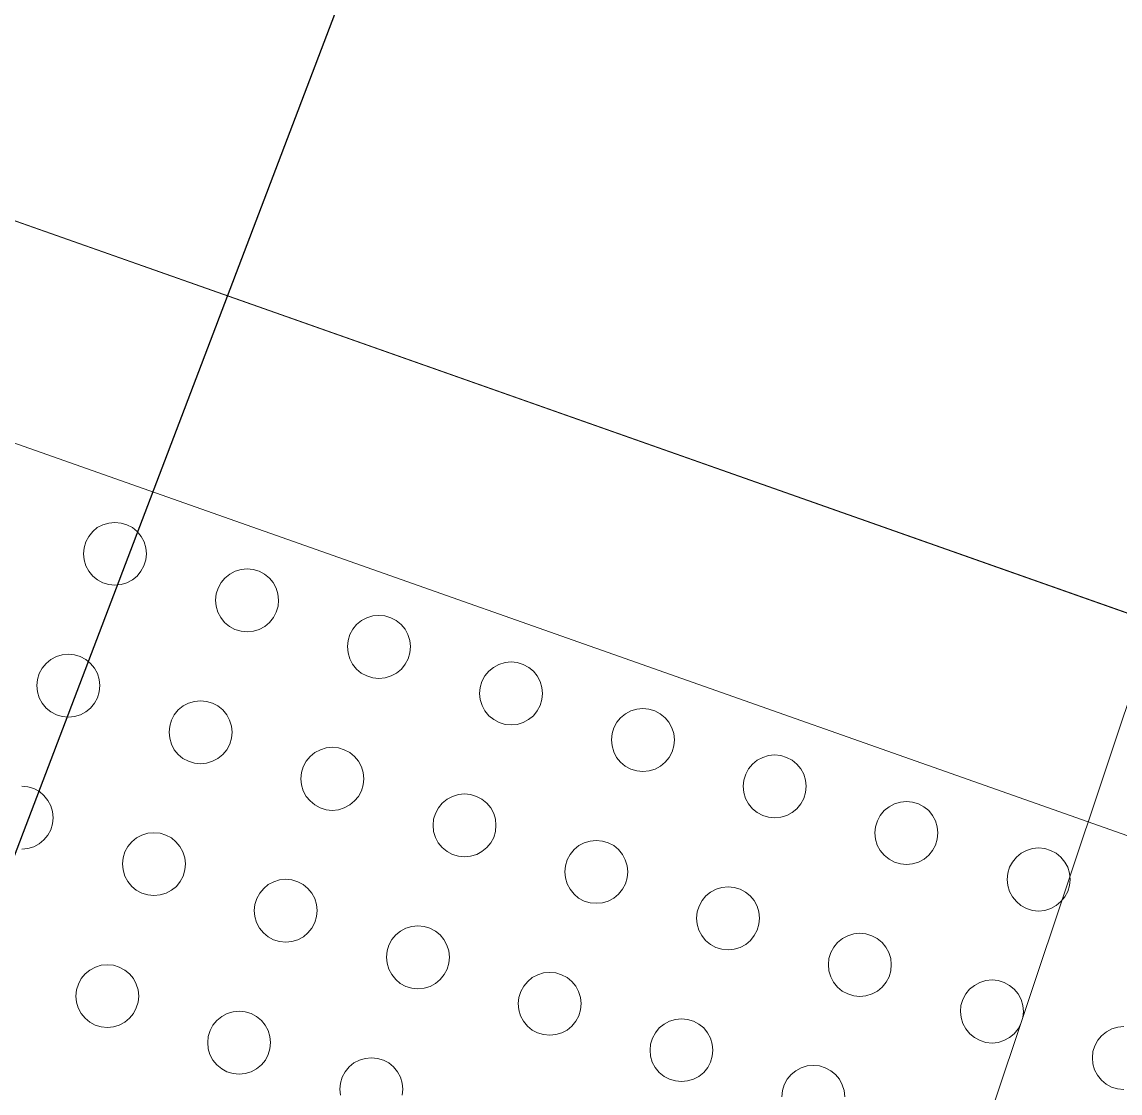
# Model space of a CAD drawing. Header units: metres. Extents: x 105014 to 106600, y 111320 to 118425.
# Drawn here: x 105896.147 to 105896.67, y 114674.801 to 114675.311 of the extents above; entities that cross this region are included whole.
import ezdxf

# ---------------------------------------------------------------- set-up
doc = ezdxf.new("R2010")
doc.units = ezdxf.units.M
doc.linetypes.add('DASHED', pattern=[1.524, 1.27, -0.254])
for name, color, linetype, lineweight in [('20-EP-ZONA-DURA', 253, 'CONTINUOUS', 13), ('20-EP-ZONA-VERDE', 84, 'CONTINUOUS', 13), ('30-RED-ENEL-PROY', 1, 'DASHED', 25), ('30-RED-ETB-EXIST', 145, 'CONTINUOUS', 13)]:
    doc.layers.add(name, color=color, linetype=linetype, lineweight=lineweight)

msp = doc.modelspace()

# ---------------------------------------------------------------- linework, layer by layer
at = {"layer": '20-EP-ZONA-DURA'}
for points in [[(105898.3959, 114674.4216), (105895.6123, 114675.4039), (105897.4357, 114680.3807), (105898.9413, 114679.8495), (105899.0043, 114678.0211), (105898.8214, 114676.2008), (105898.3959, 114674.4216)], [(105896.1759, 114675.0577), (105896.1762, 114675.0548), (105896.1771, 114675.052), (105896.1785, 114675.0494), (105896.1803, 114675.0471), (105896.1826, 114675.0453), (105896.1852, 114675.0439), (105896.188, 114675.0431), (105896.1909, 114675.0428), (105896.1938, 114675.0431), (105896.1966, 114675.0439), (105896.1992, 114675.0453), (105896.2015, 114675.0471), (105896.2033, 114675.0494), (105896.2047, 114675.052), (105896.2056, 114675.0548), (105896.2059, 114675.0577), (105896.2056, 114675.0606), (105896.2048, 114675.0634), (105896.2034, 114675.066), (105896.2015, 114675.0683), (105896.1992, 114675.0702), (105896.1966, 114675.0716), (105896.1938, 114675.0724), (105896.1909, 114675.0727), (105896.188, 114675.0724), (105896.1851, 114675.0716), (105896.1825, 114675.0702), (105896.1803, 114675.0683), (105896.1784, 114675.066), (105896.177, 114675.0634), (105896.1762, 114675.0606), (105896.1759, 114675.0577)], [(105896.2389, 114675.0357), (105896.2392, 114675.0328), (105896.24, 114675.0299), (105896.2414, 114675.0273), (105896.2432, 114675.025), (105896.2455, 114675.0231), (105896.2481, 114675.0217), (105896.251, 114675.0208), (105896.2539, 114675.0205), (105896.2569, 114675.0208), (105896.2597, 114675.0217), (105896.2623, 114675.0231), (105896.2646, 114675.025), (105896.2664, 114675.0273), (105896.2678, 114675.0299), (105896.2687, 114675.0328), (105896.2689, 114675.0357), (105896.2686, 114675.0386), (105896.2677, 114675.0414), (105896.2663, 114675.044), (105896.2645, 114675.0462), (105896.2622, 114675.0481), (105896.2596, 114675.0494), (105896.2568, 114675.0503), (105896.2539, 114675.0506), (105896.251, 114675.0503), (105896.2482, 114675.0494), (105896.2456, 114675.0481), (105896.2433, 114675.0462), (105896.2415, 114675.044), (105896.2401, 114675.0414), (105896.2392, 114675.0386), (105896.2389, 114675.0357)], [(105896.3017, 114675.0135), (105896.302, 114675.0105), (105896.3028, 114675.0077), (105896.3042, 114675.0051), (105896.306, 114675.0028), (105896.3083, 114675.0009), (105896.3109, 114674.9995), (105896.3138, 114674.9986), (105896.3167, 114674.9983), (105896.3197, 114674.9986), (105896.3225, 114674.9995), (105896.3251, 114675.0009), (105896.3274, 114675.0028), (105896.3292, 114675.0051), (105896.3306, 114675.0077), (105896.3315, 114675.0105), (105896.3317, 114675.0135), (105896.3314, 114675.0164), (105896.3305, 114675.0192), (105896.3292, 114675.0218), (105896.3273, 114675.024), (105896.325, 114675.0259), (105896.3224, 114675.0272), (105896.3196, 114675.0281), (105896.3167, 114675.0284), (105896.3138, 114675.0281), (105896.311, 114675.0272), (105896.3084, 114675.0259), (105896.3061, 114675.024), (105896.3043, 114675.0218), (105896.3029, 114675.0192), (105896.302, 114675.0164), (105896.3017, 114675.0135)], [(105896.1537, 114674.9949), (105896.154, 114674.9919), (105896.1548, 114674.9891), (105896.1562, 114674.9865), (105896.1581, 114674.9842), (105896.1604, 114674.9824), (105896.163, 114674.981), (105896.1658, 114674.9801), (105896.1687, 114674.9798), (105896.1716, 114674.9801), (105896.1745, 114674.981), (105896.177, 114674.9824), (105896.1793, 114674.9842), (105896.1812, 114674.9865), (105896.1826, 114674.9891), (105896.1834, 114674.9919), (105896.1837, 114674.9949), (105896.1834, 114674.9978), (105896.1826, 114675.0006), (105896.1812, 114675.0032), (105896.1793, 114675.0055), (105896.177, 114675.0073), (105896.1744, 114675.0087), (105896.1716, 114675.0096), (105896.1687, 114675.0099), (105896.1658, 114675.0096), (105896.163, 114675.0087), (105896.1604, 114675.0073), (105896.1581, 114675.0055), (105896.1562, 114675.0032), (105896.1548, 114675.0006), (105896.154, 114674.9978), (105896.1537, 114674.9949)], [(105896.3647, 114674.9911), (105896.365, 114674.9882), (105896.3659, 114674.9854), (105896.3672, 114674.9828), (105896.3691, 114674.9805), (105896.3714, 114674.9787), (105896.374, 114674.9773), (105896.3768, 114674.9764), (105896.3797, 114674.9762), (105896.3826, 114674.9764), (105896.3854, 114674.9773), (105896.388, 114674.9787), (105896.3903, 114674.9805), (105896.3922, 114674.9828), (105896.3935, 114674.9854), (105896.3944, 114674.9882), (105896.3947, 114674.9911), (105896.3944, 114674.994), (105896.3936, 114674.9969), (105896.3922, 114674.9995), (105896.3903, 114675.0018), (105896.3881, 114675.0036), (105896.3855, 114675.005), (105896.3826, 114675.0059), (105896.3797, 114675.0062), (105896.3768, 114675.0059), (105896.3739, 114675.005), (105896.3713, 114675.0036), (105896.3691, 114675.0018), (105896.3672, 114674.9995), (105896.3658, 114674.9969), (105896.365, 114674.994), (105896.3647, 114674.9911)], [(105896.2167, 114674.9727), (105896.217, 114674.9698), (105896.2178, 114674.967), (105896.2192, 114674.9643), (105896.2211, 114674.9621), (105896.2233, 114674.9602), (105896.2259, 114674.9588), (105896.2288, 114674.9579), (105896.2317, 114674.9576), (105896.2346, 114674.9579), (105896.2374, 114674.9588), (105896.24, 114674.9602), (105896.2423, 114674.9621), (105896.2442, 114674.9643), (105896.2456, 114674.967), (105896.2464, 114674.9698), (105896.2467, 114674.9727), (105896.2464, 114674.9756), (105896.2455, 114674.9784), (105896.2442, 114674.981), (105896.2423, 114674.9833), (105896.24, 114674.9852), (105896.2374, 114674.9865), (105896.2346, 114674.9874), (105896.2317, 114674.9877), (105896.2288, 114674.9874), (105896.226, 114674.9865), (105896.2234, 114674.9852), (105896.2211, 114674.9833), (105896.2192, 114674.981), (105896.2178, 114674.9784), (105896.217, 114674.9756), (105896.2167, 114674.9727)], [(105896.4275, 114674.9691), (105896.4278, 114674.9662), (105896.4286, 114674.9633), (105896.43, 114674.9607), (105896.4318, 114674.9584), (105896.4341, 114674.9565), (105896.4367, 114674.9551), (105896.4396, 114674.9543), (105896.4425, 114674.954), (105896.4455, 114674.9543), (105896.4483, 114674.9551), (105896.4509, 114674.9565), (105896.4532, 114674.9584), (105896.455, 114674.9607), (105896.4564, 114674.9633), (105896.4573, 114674.9662), (105896.4575, 114674.9691), (105896.4572, 114674.972), (105896.4563, 114674.9748), (105896.4549, 114674.9774), (105896.4531, 114674.9796), (105896.4508, 114674.9815), (105896.4482, 114674.9829), (105896.4454, 114674.9837), (105896.4425, 114674.984), (105896.4396, 114674.9837), (105896.4368, 114674.9829), (105896.4342, 114674.9815), (105896.4319, 114674.9796), (105896.4301, 114674.9774), (105896.4287, 114674.9748), (105896.4278, 114674.972), (105896.4275, 114674.9691)], [(105896.2795, 114674.9505), (105896.2798, 114674.9476), (105896.2806, 114674.9447), (105896.282, 114674.9421), (105896.2839, 114674.9399), (105896.2861, 114674.938), (105896.2887, 114674.9366), (105896.2916, 114674.9357), (105896.2945, 114674.9354), (105896.2974, 114674.9357), (105896.3002, 114674.9366), (105896.3028, 114674.938), (105896.3051, 114674.9399), (105896.307, 114674.9421), (105896.3084, 114674.9447), (105896.3092, 114674.9476), (105896.3095, 114674.9505), (105896.3092, 114674.9534), (105896.3084, 114674.9562), (105896.307, 114674.9588), (105896.3051, 114674.9611), (105896.3028, 114674.963), (105896.3002, 114674.9643), (105896.2974, 114674.9652), (105896.2945, 114674.9655), (105896.2916, 114674.9652), (105896.2888, 114674.9643), (105896.2862, 114674.963), (105896.2839, 114674.9611), (105896.282, 114674.9588), (105896.2806, 114674.9562), (105896.2798, 114674.9534), (105896.2795, 114674.9505)], [(105896.4903, 114674.9469), (105896.4906, 114674.944), (105896.4914, 114674.9411), (105896.4928, 114674.9385), (105896.4947, 114674.9362), (105896.497, 114674.9344), (105896.4996, 114674.933), (105896.5024, 114674.9321), (105896.5053, 114674.9318), (105896.5082, 114674.9321), (105896.5111, 114674.933), (105896.5137, 114674.9344), (105896.5159, 114674.9362), (105896.5178, 114674.9385), (105896.5192, 114674.9411), (105896.52, 114674.944), (105896.5203, 114674.9469), (105896.52, 114674.9498), (105896.5192, 114674.9526), (105896.5178, 114674.9552), (105896.5159, 114674.9575), (105896.5136, 114674.9593), (105896.511, 114674.9607), (105896.5082, 114674.9616), (105896.5053, 114674.9619), (105896.5024, 114674.9616), (105896.4996, 114674.9607), (105896.497, 114674.9593), (105896.4947, 114674.9575), (105896.4928, 114674.9552), (105896.4915, 114674.9526), (105896.4906, 114674.9498), (105896.4903, 114674.9469)], [(105896.3425, 114674.9283), (105896.3428, 114674.9254), (105896.3437, 114674.9225), (105896.345, 114674.92), (105896.3469, 114674.9177), (105896.3492, 114674.9158), (105896.3518, 114674.9144), (105896.3546, 114674.9136), (105896.3575, 114674.9133), (105896.3604, 114674.9136), (105896.3633, 114674.9144), (105896.3658, 114674.9158), (105896.3681, 114674.9177), (105896.37, 114674.92), (105896.3714, 114674.9225), (105896.3722, 114674.9254), (105896.3725, 114674.9283), (105896.3722, 114674.9312), (105896.3714, 114674.934), (105896.37, 114674.9366), (105896.3681, 114674.9389), (105896.3658, 114674.9407), (105896.3632, 114674.9421), (105896.3604, 114674.943), (105896.3575, 114674.9433), (105896.3546, 114674.943), (105896.3518, 114674.9421), (105896.3492, 114674.9407), (105896.3469, 114674.9389), (105896.3451, 114674.9366), (105896.3437, 114674.934), (105896.3428, 114674.9312), (105896.3425, 114674.9283)], [(105896.5531, 114674.9247), (105896.5534, 114674.9217), (105896.5542, 114674.9189), (105896.5556, 114674.9163), (105896.5575, 114674.914), (105896.5598, 114674.9122), (105896.5624, 114674.9108), (105896.5652, 114674.9099), (105896.5681, 114674.9096), (105896.571, 114674.9099), (105896.5739, 114674.9108), (105896.5765, 114674.9122), (105896.5787, 114674.914), (105896.5806, 114674.9163), (105896.582, 114674.9189), (105896.5828, 114674.9217), (105896.5831, 114674.9247), (105896.5828, 114674.9276), (105896.582, 114674.9304), (105896.5806, 114674.933), (105896.5787, 114674.9353), (105896.5764, 114674.9371), (105896.5739, 114674.9385), (105896.571, 114674.9394), (105896.5681, 114674.9397), (105896.5652, 114674.9394), (105896.5624, 114674.9385), (105896.5598, 114674.9371), (105896.5575, 114674.9353), (105896.5556, 114674.933), (105896.5543, 114674.9304), (105896.5534, 114674.9276), (105896.5531, 114674.9247)], [(105896.1945, 114674.9099), (105896.1948, 114674.907), (105896.1956, 114674.9041), (105896.197, 114674.9015), (105896.1989, 114674.8992), (105896.2011, 114674.8973), (105896.2037, 114674.8959), (105896.2066, 114674.8951), (105896.2095, 114674.8948), (105896.2124, 114674.8951), (105896.2153, 114674.8959), (105896.2179, 114674.8973), (105896.2202, 114674.8992), (105896.222, 114674.9015), (105896.2234, 114674.9041), (105896.2242, 114674.907), (105896.2245, 114674.9099), (105896.2242, 114674.9128), (105896.2233, 114674.9156), (105896.2219, 114674.9182), (105896.22, 114674.9204), (105896.2178, 114674.9223), (105896.2152, 114674.9236), (105896.2124, 114674.9245), (105896.2095, 114674.9247), (105896.2066, 114674.9245), (105896.2038, 114674.9236), (105896.2012, 114674.9223), (105896.199, 114674.9204), (105896.1971, 114674.9182), (105896.1957, 114674.9156), (105896.1948, 114674.9128), (105896.1945, 114674.9099)], [(105896.4053, 114674.9061), (105896.4056, 114674.9032), (105896.4064, 114674.9004), (105896.4078, 114674.8978), (105896.4097, 114674.8955), (105896.4119, 114674.8936), (105896.4145, 114674.8922), (105896.4174, 114674.8914), (105896.4203, 114674.8911), (105896.4232, 114674.8914), (105896.426, 114674.8922), (105896.4286, 114674.8936), (105896.4309, 114674.8955), (105896.4328, 114674.8978), (105896.4342, 114674.9004), (105896.435, 114674.9032), (105896.4353, 114674.9061), (105896.435, 114674.909), (105896.4341, 114674.9119), (105896.4328, 114674.9144), (105896.4309, 114674.9167), (105896.4286, 114674.9186), (105896.426, 114674.92), (105896.4232, 114674.9208), (105896.4203, 114674.9211), (105896.4174, 114674.9208), (105896.4146, 114674.92), (105896.412, 114674.9186), (105896.4097, 114674.9167), (105896.4078, 114674.9144), (105896.4064, 114674.9119), (105896.4056, 114674.909), (105896.4053, 114674.9061)], [(105896.6161, 114674.9025), (105896.6164, 114674.8996), (105896.6172, 114674.8968), (105896.6186, 114674.8942), (105896.6205, 114674.8919), (105896.6227, 114674.89), (105896.6253, 114674.8886), (105896.6282, 114674.8877), (105896.6311, 114674.8874), (105896.634, 114674.8877), (105896.6369, 114674.8886), (105896.6395, 114674.89), (105896.6417, 114674.8919), (105896.6436, 114674.8942), (105896.645, 114674.8968), (105896.6458, 114674.8996), (105896.6461, 114674.9025), (105896.6458, 114674.9054), (105896.645, 114674.9083), (105896.6436, 114674.9108), (105896.6417, 114674.9131), (105896.6394, 114674.915), (105896.6368, 114674.9163), (105896.634, 114674.9172), (105896.6311, 114674.9175), (105896.6282, 114674.9172), (105896.6254, 114674.9163), (105896.6228, 114674.915), (105896.6205, 114674.9131), (105896.6186, 114674.9108), (105896.6173, 114674.9083), (105896.6164, 114674.9054), (105896.6161, 114674.9025)], [(105896.2573, 114674.8877), (105896.2576, 114674.8848), (105896.2584, 114674.8819), (105896.2598, 114674.8793), (105896.2617, 114674.877), (105896.2639, 114674.8751), (105896.2665, 114674.8737), (105896.2694, 114674.8729), (105896.2723, 114674.8726), (105896.2752, 114674.8729), (105896.2781, 114674.8737), (105896.2807, 114674.8751), (105896.2829, 114674.877), (105896.2848, 114674.8793), (105896.2862, 114674.8819), (105896.287, 114674.8848), (105896.2873, 114674.8877), (105896.287, 114674.8906), (105896.2861, 114674.8934), (105896.2847, 114674.896), (105896.2829, 114674.8982), (105896.2806, 114674.9001), (105896.278, 114674.9014), (105896.2752, 114674.9023), (105896.2723, 114674.9026), (105896.2694, 114674.9023), (105896.2666, 114674.9014), (105896.264, 114674.9001), (105896.2618, 114674.8982), (105896.2599, 114674.896), (105896.2585, 114674.8934), (105896.2576, 114674.8906), (105896.2573, 114674.8877)], [(105896.4681, 114674.8841), (105896.4683, 114674.8811), (105896.4692, 114674.8783), (105896.4706, 114674.8757), (105896.4724, 114674.8734), (105896.4747, 114674.8715), (105896.4773, 114674.8701), (105896.4801, 114674.8692), (105896.4831, 114674.8689), (105896.486, 114674.8692), (105896.4889, 114674.8701), (105896.4915, 114674.8715), (105896.4938, 114674.8734), (105896.4956, 114674.8757), (105896.497, 114674.8783), (105896.4978, 114674.8811), (105896.4981, 114674.8841), (105896.4978, 114674.887), (105896.4969, 114674.8898), (105896.4955, 114674.8924), (105896.4937, 114674.8946), (105896.4914, 114674.8965), (105896.4888, 114674.8978), (105896.486, 114674.8987), (105896.4831, 114674.899), (105896.4802, 114674.8987), (105896.4774, 114674.8978), (105896.4748, 114674.8965), (105896.4725, 114674.8946), (105896.4707, 114674.8924), (105896.4693, 114674.8898), (105896.4684, 114674.887), (105896.4681, 114674.8841)], [(105896.3203, 114674.8655), (105896.3206, 114674.8625), (105896.3214, 114674.8597), (105896.3228, 114674.8571), (105896.3247, 114674.8548), (105896.3269, 114674.8529), (105896.3295, 114674.8515), (105896.3324, 114674.8507), (105896.3353, 114674.8504), (105896.3382, 114674.8507), (105896.3411, 114674.8515), (105896.3437, 114674.8529), (105896.3459, 114674.8548), (105896.3478, 114674.8571), (105896.3492, 114674.8597), (105896.35, 114674.8625), (105896.3503, 114674.8655), (105896.35, 114674.8684), (105896.3491, 114674.8712), (105896.3477, 114674.8738), (105896.3459, 114674.876), (105896.3436, 114674.8779), (105896.341, 114674.8792), (105896.3382, 114674.8801), (105896.3353, 114674.8804), (105896.3324, 114674.8801), (105896.3296, 114674.8792), (105896.327, 114674.8779), (105896.3247, 114674.876), (105896.3229, 114674.8738), (105896.3215, 114674.8712), (105896.3206, 114674.8684), (105896.3203, 114674.8655)], [(105896.5309, 114674.8619), (105896.5312, 114674.8589), (105896.532, 114674.8561), (105896.5334, 114674.8535), (105896.5352, 114674.8512), (105896.5375, 114674.8493), (105896.5401, 114674.8479), (105896.543, 114674.847), (105896.5459, 114674.8467), (105896.5488, 114674.847), (105896.5517, 114674.8479), (105896.5543, 114674.8493), (105896.5566, 114674.8512), (105896.5584, 114674.8535), (105896.5598, 114674.8561), (105896.5606, 114674.8589), (105896.5609, 114674.8619), (105896.5606, 114674.8648), (105896.5597, 114674.8676), (105896.5583, 114674.8702), (105896.5565, 114674.8724), (105896.5542, 114674.8743), (105896.5516, 114674.8756), (105896.5488, 114674.8765), (105896.5459, 114674.8768), (105896.543, 114674.8765), (105896.5402, 114674.8756), (105896.5376, 114674.8743), (105896.5353, 114674.8724), (105896.5335, 114674.8702), (105896.5321, 114674.8676), (105896.5312, 114674.8648), (105896.5309, 114674.8619)], [(105896.2023, 114674.8469), (105896.202, 114674.8498), (105896.2011, 114674.8526), (105896.1997, 114674.8552), (105896.1979, 114674.8575), (105896.1956, 114674.8593), (105896.193, 114674.8607), (105896.1902, 114674.8616), (105896.1873, 114674.8618), (105896.1844, 114674.8616), (105896.1816, 114674.8607), (105896.179, 114674.8593), (105896.1767, 114674.8575), (105896.1748, 114674.8552), (105896.1735, 114674.8526), (105896.1726, 114674.8498), (105896.1723, 114674.8469), (105896.1726, 114674.844), (105896.1734, 114674.8412), (105896.1748, 114674.8386), (105896.1767, 114674.8363), (105896.1789, 114674.8344), (105896.1815, 114674.833), (105896.1844, 114674.8322), (105896.1873, 114674.8319), (105896.1902, 114674.8322), (105896.193, 114674.833), (105896.1956, 114674.8344), (105896.1979, 114674.8363), (105896.1998, 114674.8386), (105896.2011, 114674.8412), (105896.202, 114674.844), (105896.2023, 114674.8469)], [(105896.3831, 114674.8433), (105896.3834, 114674.8404), (105896.3842, 114674.8375), (105896.3856, 114674.8349), (105896.3875, 114674.8326), (105896.3897, 114674.8307), (105896.3923, 114674.8293), (105896.3952, 114674.8285), (105896.3981, 114674.8282), (105896.401, 114674.8285), (105896.4039, 114674.8293), (105896.4065, 114674.8307), (105896.4087, 114674.8326), (105896.4106, 114674.8349), (105896.412, 114674.8375), (105896.4128, 114674.8404), (105896.4131, 114674.8433), (105896.4128, 114674.8462), (105896.4119, 114674.849), (105896.4105, 114674.8516), (105896.4086, 114674.8538), (105896.4064, 114674.8557), (105896.4038, 114674.857), (105896.401, 114674.8579), (105896.3981, 114674.8582), (105896.3952, 114674.8579), (105896.3924, 114674.857), (105896.3898, 114674.8557), (105896.3876, 114674.8538), (105896.3857, 114674.8516), (105896.3843, 114674.849), (105896.3834, 114674.8462), (105896.3831, 114674.8433)], [(105896.5939, 114674.8395), (105896.5942, 114674.8366), (105896.595, 114674.8338), (105896.5964, 114674.8312), (105896.5983, 114674.8289), (105896.6006, 114674.8271), (105896.6032, 114674.8257), (105896.606, 114674.8248), (105896.6089, 114674.8245), (105896.6118, 114674.8248), (105896.6146, 114674.8257), (105896.6172, 114674.8271), (105896.6195, 114674.8289), (105896.6213, 114674.8312), (105896.6227, 114674.8338), (105896.6236, 114674.8366), (105896.6239, 114674.8395), (105896.6236, 114674.8424), (105896.6228, 114674.8452), (105896.6214, 114674.8479), (105896.6195, 114674.8501), (105896.6173, 114674.852), (105896.6147, 114674.8534), (105896.6118, 114674.8543), (105896.6089, 114674.8546), (105896.6059, 114674.8543), (105896.6031, 114674.8534), (105896.6005, 114674.852), (105896.5982, 114674.8501), (105896.5964, 114674.8479), (105896.595, 114674.8452), (105896.5941, 114674.8424), (105896.5939, 114674.8395)], [(105896.2651, 114674.8247), (105896.2648, 114674.8276), (105896.2639, 114674.8304), (105896.2625, 114674.833), (105896.2607, 114674.8353), (105896.2584, 114674.8371), (105896.2558, 114674.8385), (105896.253, 114674.8394), (105896.2501, 114674.8397), (105896.2472, 114674.8394), (105896.2444, 114674.8385), (105896.2418, 114674.8371), (105896.2395, 114674.8353), (105896.2376, 114674.833), (105896.2363, 114674.8304), (105896.2354, 114674.8276), (105896.2351, 114674.8247), (105896.2354, 114674.8218), (105896.2362, 114674.819), (105896.2376, 114674.8164), (105896.2395, 114674.8141), (105896.2418, 114674.8122), (105896.2443, 114674.8108), (105896.2472, 114674.81), (105896.2501, 114674.8097), (105896.253, 114674.81), (105896.2558, 114674.8108), (105896.2584, 114674.8122), (105896.2607, 114674.8141), (105896.2626, 114674.8164), (105896.2639, 114674.819), (105896.2648, 114674.8218), (105896.2651, 114674.8247)], [(105896.4459, 114674.8211), (105896.4462, 114674.8182), (105896.447, 114674.8154), (105896.4484, 114674.8128), (105896.4503, 114674.8105), (105896.4526, 114674.8086), (105896.4552, 114674.8072), (105896.458, 114674.8064), (105896.4609, 114674.8061), (105896.4638, 114674.8064), (105896.4667, 114674.8072), (105896.4692, 114674.8086), (105896.4715, 114674.8105), (105896.4734, 114674.8128), (105896.4748, 114674.8154), (105896.4756, 114674.8182), (105896.4759, 114674.8211), (105896.4756, 114674.824), (105896.4747, 114674.8268), (105896.4733, 114674.8294), (105896.4715, 114674.8317), (105896.4692, 114674.8335), (105896.4666, 114674.8349), (105896.4638, 114674.8357), (105896.4609, 114674.836), (105896.458, 114674.8357), (105896.4552, 114674.8349), (105896.4526, 114674.8335), (105896.4503, 114674.8317), (105896.4485, 114674.8294), (105896.4471, 114674.8268), (105896.4462, 114674.824), (105896.4459, 114674.8211)]]:
    msp.add_lwpolyline(points, close=True, dxfattribs=at)
for points in [[(105894.4305, 114672.1783), (105895.5778, 114675.3099), (105898.3659, 114674.3261), (105898.3599, 114674.3079), (105898.1501, 114674.3809), (105898.1476, 114674.3829), (105898.1447, 114674.3842), (105898.1417, 114674.385), (105898.1385, 114674.3851), (105898.0877, 114674.4027), (105898.085, 114674.4049), (105898.0819, 114674.4064), (105898.0785, 114674.4071), (105898.0751, 114674.4071), (105898.0251, 114674.4245), (105898.0229, 114674.4265), (105898.0203, 114674.4281), (105898.0175, 114674.4291), (105898.0145, 114674.4295), (105898.0115, 114674.4293), (105897.9861, 114674.4381), (105897.8545, 114674.0605), (105897.7229, 114673.6827), (105897.5911, 114673.3051)], [(105896.1465, 114674.917), (105896.1494, 114674.9173), (105896.1522, 114674.9181), (105896.1548, 114674.9195), (105896.1571, 114674.9213), (105896.1589, 114674.9236), (105896.1603, 114674.9262), (105896.1612, 114674.929), (105896.1615, 114674.9319), (105896.1612, 114674.9348), (105896.1604, 114674.9376), (105896.159, 114674.9402), (105896.1571, 114674.9425), (105896.1549, 114674.9444), (105896.1523, 114674.9458), (105896.1494, 114674.9466), (105896.1465, 114674.9469)], [(105896.6717, 114674.8324), (105896.6688, 114674.8321), (105896.666, 114674.8312), (105896.6634, 114674.8299), (105896.6611, 114674.828), (105896.6593, 114674.8258), (105896.6579, 114674.8232), (105896.657, 114674.8204), (105896.6567, 114674.8175), (105896.6567, 114674.8175), (105896.6569, 114674.8146), (105896.6578, 114674.8117), (105896.6592, 114674.8091), (105896.661, 114674.8068), (105896.6633, 114674.8049), (105896.6659, 114674.8035), (105896.6687, 114674.8026), (105896.6717, 114674.8023)], [(105896.3278, 114674.7996), (105896.3281, 114674.8025), (105896.3281, 114674.8025), (105896.3278, 114674.8054), (105896.327, 114674.8082), (105896.3256, 114674.8108), (105896.3237, 114674.8131), (105896.3214, 114674.815), (105896.3189, 114674.8163), (105896.316, 114674.8172), (105896.3131, 114674.8175), (105896.3102, 114674.8172), (105896.3074, 114674.8163), (105896.3048, 114674.815), (105896.3025, 114674.8131), (105896.3006, 114674.8108), (105896.2992, 114674.8082), (105896.2984, 114674.8054), (105896.2981, 114674.8025), (105896.2984, 114674.7996)], [(105896.5387, 114674.7989), (105896.5384, 114674.8018), (105896.5375, 114674.8046), (105896.5362, 114674.8072), (105896.5343, 114674.8095), (105896.532, 114674.8113), (105896.5294, 114674.8127), (105896.5266, 114674.8136), (105896.5237, 114674.8138), (105896.5208, 114674.8136), (105896.518, 114674.8127), (105896.5154, 114674.8113), (105896.5131, 114674.8095), (105896.5113, 114674.8072), (105896.5099, 114674.8046), (105896.509, 114674.8018), (105896.5087, 114674.7989)]]:
    msp.add_lwpolyline(points, dxfattribs=at)
at = {"layer": '20-EP-ZONA-VERDE'}
for points in [[(105898.3959, 114674.4216), (105898.5847, 114674.3549), (105900.8493, 114673.5559), (105900.8559, 114673.5535), (105900.8225, 114673.4593), (105900.8185, 114673.4607), (105898.5545, 114674.2595), (105898.3659, 114674.3261), (105895.5779, 114675.3099), (105895.6111, 114675.4043), (105898.3959, 114674.4216)], [(105896.2059, 114675.0577), (105896.2056, 114675.0548), (105896.2047, 114675.052), (105896.2033, 114675.0494), (105896.2015, 114675.0471), (105896.1992, 114675.0453), (105896.1966, 114675.0439), (105896.1938, 114675.0431), (105896.1909, 114675.0428), (105896.188, 114675.0431), (105896.1852, 114675.0439), (105896.1826, 114675.0453), (105896.1803, 114675.0471), (105896.1785, 114675.0494), (105896.1771, 114675.052), (105896.1762, 114675.0548), (105896.1759, 114675.0577), (105896.1762, 114675.0606), (105896.177, 114675.0634), (105896.1784, 114675.066), (105896.1803, 114675.0683), (105896.1825, 114675.0702), (105896.1851, 114675.0716), (105896.188, 114675.0724), (105896.1909, 114675.0727), (105896.1938, 114675.0724), (105896.1966, 114675.0716), (105896.1992, 114675.0702), (105896.2015, 114675.0683), (105896.2034, 114675.066), (105896.2048, 114675.0634), (105896.2056, 114675.0606), (105896.2059, 114675.0577)], [(105896.2689, 114675.0357), (105896.2687, 114675.0328), (105896.2678, 114675.0299), (105896.2664, 114675.0273), (105896.2646, 114675.025), (105896.2623, 114675.0231), (105896.2597, 114675.0217), (105896.2569, 114675.0208), (105896.2539, 114675.0205), (105896.251, 114675.0208), (105896.2481, 114675.0217), (105896.2455, 114675.0231), (105896.2432, 114675.025), (105896.2414, 114675.0273), (105896.24, 114675.0299), (105896.2392, 114675.0328), (105896.2389, 114675.0357), (105896.2392, 114675.0386), (105896.2401, 114675.0414), (105896.2415, 114675.044), (105896.2433, 114675.0462), (105896.2456, 114675.0481), (105896.2482, 114675.0494), (105896.251, 114675.0503), (105896.2539, 114675.0506), (105896.2568, 114675.0503), (105896.2596, 114675.0494), (105896.2622, 114675.0481), (105896.2645, 114675.0462), (105896.2663, 114675.044), (105896.2677, 114675.0414), (105896.2686, 114675.0386), (105896.2689, 114675.0357)], [(105896.3317, 114675.0135), (105896.3315, 114675.0105), (105896.3306, 114675.0077), (105896.3292, 114675.0051), (105896.3274, 114675.0028), (105896.3251, 114675.0009), (105896.3225, 114674.9995), (105896.3197, 114674.9986), (105896.3167, 114674.9983), (105896.3138, 114674.9986), (105896.3109, 114674.9995), (105896.3083, 114675.0009), (105896.306, 114675.0028), (105896.3042, 114675.0051), (105896.3028, 114675.0077), (105896.302, 114675.0105), (105896.3017, 114675.0135), (105896.302, 114675.0164), (105896.3029, 114675.0192), (105896.3043, 114675.0218), (105896.3061, 114675.024), (105896.3084, 114675.0259), (105896.311, 114675.0272), (105896.3138, 114675.0281), (105896.3167, 114675.0284), (105896.3196, 114675.0281), (105896.3224, 114675.0272), (105896.325, 114675.0259), (105896.3273, 114675.024), (105896.3292, 114675.0218), (105896.3305, 114675.0192), (105896.3314, 114675.0164), (105896.3317, 114675.0135)], [(105896.1837, 114674.9949), (105896.1834, 114674.9919), (105896.1826, 114674.9891), (105896.1812, 114674.9865), (105896.1793, 114674.9842), (105896.177, 114674.9824), (105896.1745, 114674.981), (105896.1716, 114674.9801), (105896.1687, 114674.9798), (105896.1658, 114674.9801), (105896.163, 114674.981), (105896.1604, 114674.9824), (105896.1581, 114674.9842), (105896.1562, 114674.9865), (105896.1548, 114674.9891), (105896.154, 114674.9919), (105896.1537, 114674.9949), (105896.154, 114674.9978), (105896.1548, 114675.0006), (105896.1562, 114675.0032), (105896.1581, 114675.0055), (105896.1604, 114675.0073), (105896.163, 114675.0087), (105896.1658, 114675.0096), (105896.1687, 114675.0099), (105896.1716, 114675.0096), (105896.1744, 114675.0087), (105896.177, 114675.0073), (105896.1793, 114675.0055), (105896.1812, 114675.0032), (105896.1826, 114675.0006), (105896.1834, 114674.9978), (105896.1837, 114674.9949)], [(105896.3947, 114674.9911), (105896.3944, 114674.9882), (105896.3935, 114674.9854), (105896.3922, 114674.9828), (105896.3903, 114674.9805), (105896.388, 114674.9787), (105896.3854, 114674.9773), (105896.3826, 114674.9764), (105896.3797, 114674.9762), (105896.3768, 114674.9764), (105896.374, 114674.9773), (105896.3714, 114674.9787), (105896.3691, 114674.9805), (105896.3672, 114674.9828), (105896.3659, 114674.9854), (105896.365, 114674.9882), (105896.3647, 114674.9911), (105896.365, 114674.994), (105896.3658, 114674.9969), (105896.3672, 114674.9995), (105896.3691, 114675.0018), (105896.3713, 114675.0036), (105896.3739, 114675.005), (105896.3768, 114675.0059), (105896.3797, 114675.0062), (105896.3826, 114675.0059), (105896.3855, 114675.005), (105896.3881, 114675.0036), (105896.3903, 114675.0018), (105896.3922, 114674.9995), (105896.3936, 114674.9969), (105896.3944, 114674.994), (105896.3947, 114674.9911)], [(105896.2467, 114674.9727), (105896.2464, 114674.9698), (105896.2456, 114674.967), (105896.2442, 114674.9643), (105896.2423, 114674.9621), (105896.24, 114674.9602), (105896.2374, 114674.9588), (105896.2346, 114674.9579), (105896.2317, 114674.9576), (105896.2288, 114674.9579), (105896.2259, 114674.9588), (105896.2233, 114674.9602), (105896.2211, 114674.9621), (105896.2192, 114674.9643), (105896.2178, 114674.967), (105896.217, 114674.9698), (105896.2167, 114674.9727), (105896.217, 114674.9756), (105896.2178, 114674.9784), (105896.2192, 114674.981), (105896.2211, 114674.9833), (105896.2234, 114674.9852), (105896.226, 114674.9865), (105896.2288, 114674.9874), (105896.2317, 114674.9877), (105896.2346, 114674.9874), (105896.2374, 114674.9865), (105896.24, 114674.9852), (105896.2423, 114674.9833), (105896.2442, 114674.981), (105896.2455, 114674.9784), (105896.2464, 114674.9756), (105896.2467, 114674.9727)], [(105896.4575, 114674.9691), (105896.4573, 114674.9662), (105896.4564, 114674.9633), (105896.455, 114674.9607), (105896.4532, 114674.9584), (105896.4509, 114674.9565), (105896.4483, 114674.9551), (105896.4455, 114674.9543), (105896.4425, 114674.954), (105896.4396, 114674.9543), (105896.4367, 114674.9551), (105896.4341, 114674.9565), (105896.4318, 114674.9584), (105896.43, 114674.9607), (105896.4286, 114674.9633), (105896.4278, 114674.9662), (105896.4275, 114674.9691), (105896.4278, 114674.972), (105896.4287, 114674.9748), (105896.4301, 114674.9774), (105896.4319, 114674.9796), (105896.4342, 114674.9815), (105896.4368, 114674.9829), (105896.4396, 114674.9837), (105896.4425, 114674.984), (105896.4454, 114674.9837), (105896.4482, 114674.9829), (105896.4508, 114674.9815), (105896.4531, 114674.9796), (105896.4549, 114674.9774), (105896.4563, 114674.9748), (105896.4572, 114674.972), (105896.4575, 114674.9691)], [(105896.3095, 114674.9505), (105896.3092, 114674.9476), (105896.3084, 114674.9447), (105896.307, 114674.9421), (105896.3051, 114674.9399), (105896.3028, 114674.938), (105896.3002, 114674.9366), (105896.2974, 114674.9357), (105896.2945, 114674.9354), (105896.2916, 114674.9357), (105896.2887, 114674.9366), (105896.2861, 114674.938), (105896.2839, 114674.9399), (105896.282, 114674.9421), (105896.2806, 114674.9447), (105896.2798, 114674.9476), (105896.2795, 114674.9505), (105896.2798, 114674.9534), (105896.2806, 114674.9562), (105896.282, 114674.9588), (105896.2839, 114674.9611), (105896.2862, 114674.963), (105896.2888, 114674.9643), (105896.2916, 114674.9652), (105896.2945, 114674.9655), (105896.2974, 114674.9652), (105896.3002, 114674.9643), (105896.3028, 114674.963), (105896.3051, 114674.9611), (105896.307, 114674.9588), (105896.3084, 114674.9562), (105896.3092, 114674.9534), (105896.3095, 114674.9505)], [(105896.5203, 114674.9469), (105896.52, 114674.944), (105896.5192, 114674.9411), (105896.5178, 114674.9385), (105896.5159, 114674.9362), (105896.5137, 114674.9344), (105896.5111, 114674.933), (105896.5082, 114674.9321), (105896.5053, 114674.9318), (105896.5024, 114674.9321), (105896.4996, 114674.933), (105896.497, 114674.9344), (105896.4947, 114674.9362), (105896.4928, 114674.9385), (105896.4914, 114674.9411), (105896.4906, 114674.944), (105896.4903, 114674.9469), (105896.4906, 114674.9498), (105896.4915, 114674.9526), (105896.4928, 114674.9552), (105896.4947, 114674.9575), (105896.497, 114674.9593), (105896.4996, 114674.9607), (105896.5024, 114674.9616), (105896.5053, 114674.9619), (105896.5082, 114674.9616), (105896.511, 114674.9607), (105896.5136, 114674.9593), (105896.5159, 114674.9575), (105896.5178, 114674.9552), (105896.5192, 114674.9526), (105896.52, 114674.9498), (105896.5203, 114674.9469)], [(105896.3725, 114674.9283), (105896.3722, 114674.9254), (105896.3714, 114674.9225), (105896.37, 114674.92), (105896.3681, 114674.9177), (105896.3658, 114674.9158), (105896.3633, 114674.9144), (105896.3604, 114674.9136), (105896.3575, 114674.9133), (105896.3546, 114674.9136), (105896.3518, 114674.9144), (105896.3492, 114674.9158), (105896.3469, 114674.9177), (105896.345, 114674.92), (105896.3437, 114674.9225), (105896.3428, 114674.9254), (105896.3425, 114674.9283), (105896.3428, 114674.9312), (105896.3437, 114674.934), (105896.3451, 114674.9366), (105896.3469, 114674.9389), (105896.3492, 114674.9407), (105896.3518, 114674.9421), (105896.3546, 114674.943), (105896.3575, 114674.9433), (105896.3604, 114674.943), (105896.3632, 114674.9421), (105896.3658, 114674.9407), (105896.3681, 114674.9389), (105896.37, 114674.9366), (105896.3714, 114674.934), (105896.3722, 114674.9312), (105896.3725, 114674.9283)], [(105896.5831, 114674.9247), (105896.5828, 114674.9217), (105896.582, 114674.9189), (105896.5806, 114674.9163), (105896.5787, 114674.914), (105896.5765, 114674.9122), (105896.5739, 114674.9108), (105896.571, 114674.9099), (105896.5681, 114674.9096), (105896.5652, 114674.9099), (105896.5624, 114674.9108), (105896.5598, 114674.9122), (105896.5575, 114674.914), (105896.5556, 114674.9163), (105896.5542, 114674.9189), (105896.5534, 114674.9217), (105896.5531, 114674.9247), (105896.5534, 114674.9276), (105896.5543, 114674.9304), (105896.5556, 114674.933), (105896.5575, 114674.9353), (105896.5598, 114674.9371), (105896.5624, 114674.9385), (105896.5652, 114674.9394), (105896.5681, 114674.9397), (105896.571, 114674.9394), (105896.5739, 114674.9385), (105896.5764, 114674.9371), (105896.5787, 114674.9353), (105896.5806, 114674.933), (105896.582, 114674.9304), (105896.5828, 114674.9276), (105896.5831, 114674.9247)], [(105896.2245, 114674.9099), (105896.2242, 114674.907), (105896.2234, 114674.9041), (105896.222, 114674.9015), (105896.2202, 114674.8992), (105896.2179, 114674.8973), (105896.2153, 114674.8959), (105896.2124, 114674.8951), (105896.2095, 114674.8948), (105896.2066, 114674.8951), (105896.2037, 114674.8959), (105896.2011, 114674.8973), (105896.1989, 114674.8992), (105896.197, 114674.9015), (105896.1956, 114674.9041), (105896.1948, 114674.907), (105896.1945, 114674.9099), (105896.1948, 114674.9128), (105896.1957, 114674.9156), (105896.1971, 114674.9182), (105896.199, 114674.9204), (105896.2012, 114674.9223), (105896.2038, 114674.9236), (105896.2066, 114674.9245), (105896.2095, 114674.9247), (105896.2124, 114674.9245), (105896.2152, 114674.9236), (105896.2178, 114674.9223), (105896.22, 114674.9204), (105896.2219, 114674.9182), (105896.2233, 114674.9156), (105896.2242, 114674.9128), (105896.2245, 114674.9099)], [(105896.4353, 114674.9061), (105896.435, 114674.9032), (105896.4342, 114674.9004), (105896.4328, 114674.8978), (105896.4309, 114674.8955), (105896.4286, 114674.8936), (105896.426, 114674.8922), (105896.4232, 114674.8914), (105896.4203, 114674.8911), (105896.4174, 114674.8914), (105896.4145, 114674.8922), (105896.4119, 114674.8936), (105896.4097, 114674.8955), (105896.4078, 114674.8978), (105896.4064, 114674.9004), (105896.4056, 114674.9032), (105896.4053, 114674.9061), (105896.4056, 114674.909), (105896.4064, 114674.9119), (105896.4078, 114674.9144), (105896.4097, 114674.9167), (105896.412, 114674.9186), (105896.4146, 114674.92), (105896.4174, 114674.9208), (105896.4203, 114674.9211), (105896.4232, 114674.9208), (105896.426, 114674.92), (105896.4286, 114674.9186), (105896.4309, 114674.9167), (105896.4328, 114674.9144), (105896.4341, 114674.9119), (105896.435, 114674.909), (105896.4353, 114674.9061)], [(105896.6461, 114674.9025), (105896.6458, 114674.8996), (105896.645, 114674.8968), (105896.6436, 114674.8942), (105896.6417, 114674.8919), (105896.6395, 114674.89), (105896.6369, 114674.8886), (105896.634, 114674.8877), (105896.6311, 114674.8874), (105896.6282, 114674.8877), (105896.6253, 114674.8886), (105896.6227, 114674.89), (105896.6205, 114674.8919), (105896.6186, 114674.8942), (105896.6172, 114674.8968), (105896.6164, 114674.8996), (105896.6161, 114674.9025), (105896.6164, 114674.9054), (105896.6173, 114674.9083), (105896.6186, 114674.9108), (105896.6205, 114674.9131), (105896.6228, 114674.915), (105896.6254, 114674.9163), (105896.6282, 114674.9172), (105896.6311, 114674.9175), (105896.634, 114674.9172), (105896.6368, 114674.9163), (105896.6394, 114674.915), (105896.6417, 114674.9131), (105896.6436, 114674.9108), (105896.645, 114674.9083), (105896.6458, 114674.9054), (105896.6461, 114674.9025)], [(105896.2873, 114674.8877), (105896.287, 114674.8848), (105896.2862, 114674.8819), (105896.2848, 114674.8793), (105896.2829, 114674.877), (105896.2807, 114674.8751), (105896.2781, 114674.8737), (105896.2752, 114674.8729), (105896.2723, 114674.8726), (105896.2694, 114674.8729), (105896.2665, 114674.8737), (105896.2639, 114674.8751), (105896.2617, 114674.877), (105896.2598, 114674.8793), (105896.2584, 114674.8819), (105896.2576, 114674.8848), (105896.2573, 114674.8877), (105896.2576, 114674.8906), (105896.2585, 114674.8934), (105896.2599, 114674.896), (105896.2618, 114674.8982), (105896.264, 114674.9001), (105896.2666, 114674.9014), (105896.2694, 114674.9023), (105896.2723, 114674.9026), (105896.2752, 114674.9023), (105896.278, 114674.9014), (105896.2806, 114674.9001), (105896.2829, 114674.8982), (105896.2847, 114674.896), (105896.2861, 114674.8934), (105896.287, 114674.8906), (105896.2873, 114674.8877)], [(105896.4981, 114674.8841), (105896.4978, 114674.8811), (105896.497, 114674.8783), (105896.4956, 114674.8757), (105896.4938, 114674.8734), (105896.4915, 114674.8715), (105896.4889, 114674.8701), (105896.486, 114674.8692), (105896.4831, 114674.8689), (105896.4801, 114674.8692), (105896.4773, 114674.8701), (105896.4747, 114674.8715), (105896.4724, 114674.8734), (105896.4706, 114674.8757), (105896.4692, 114674.8783), (105896.4683, 114674.8811), (105896.4681, 114674.8841), (105896.4684, 114674.887), (105896.4693, 114674.8898), (105896.4707, 114674.8924), (105896.4725, 114674.8946), (105896.4748, 114674.8965), (105896.4774, 114674.8978), (105896.4802, 114674.8987), (105896.4831, 114674.899), (105896.486, 114674.8987), (105896.4888, 114674.8978), (105896.4914, 114674.8965), (105896.4937, 114674.8946), (105896.4955, 114674.8924), (105896.4969, 114674.8898), (105896.4978, 114674.887), (105896.4981, 114674.8841)], [(105896.3503, 114674.8655), (105896.35, 114674.8625), (105896.3492, 114674.8597), (105896.3478, 114674.8571), (105896.3459, 114674.8548), (105896.3437, 114674.8529), (105896.3411, 114674.8515), (105896.3382, 114674.8507), (105896.3353, 114674.8504), (105896.3324, 114674.8507), (105896.3295, 114674.8515), (105896.3269, 114674.8529), (105896.3247, 114674.8548), (105896.3228, 114674.8571), (105896.3214, 114674.8597), (105896.3206, 114674.8625), (105896.3203, 114674.8655), (105896.3206, 114674.8684), (105896.3215, 114674.8712), (105896.3229, 114674.8738), (105896.3247, 114674.876), (105896.327, 114674.8779), (105896.3296, 114674.8792), (105896.3324, 114674.8801), (105896.3353, 114674.8804), (105896.3382, 114674.8801), (105896.341, 114674.8792), (105896.3436, 114674.8779), (105896.3459, 114674.876), (105896.3477, 114674.8738), (105896.3491, 114674.8712), (105896.35, 114674.8684), (105896.3503, 114674.8655)], [(105896.5609, 114674.8619), (105896.5606, 114674.8589), (105896.5598, 114674.8561), (105896.5584, 114674.8535), (105896.5566, 114674.8512), (105896.5543, 114674.8493), (105896.5517, 114674.8479), (105896.5488, 114674.847), (105896.5459, 114674.8467), (105896.543, 114674.847), (105896.5401, 114674.8479), (105896.5375, 114674.8493), (105896.5352, 114674.8512), (105896.5334, 114674.8535), (105896.532, 114674.8561), (105896.5312, 114674.8589), (105896.5309, 114674.8619), (105896.5312, 114674.8648), (105896.5321, 114674.8676), (105896.5335, 114674.8702), (105896.5353, 114674.8724), (105896.5376, 114674.8743), (105896.5402, 114674.8756), (105896.543, 114674.8765), (105896.5459, 114674.8768), (105896.5488, 114674.8765), (105896.5516, 114674.8756), (105896.5542, 114674.8743), (105896.5565, 114674.8724), (105896.5583, 114674.8702), (105896.5597, 114674.8676), (105896.5606, 114674.8648), (105896.5609, 114674.8619)], [(105896.2023, 114674.8469), (105896.202, 114674.844), (105896.2011, 114674.8412), (105896.1998, 114674.8386), (105896.1979, 114674.8363), (105896.1956, 114674.8344), (105896.193, 114674.833), (105896.1902, 114674.8322), (105896.1873, 114674.8319), (105896.1844, 114674.8322), (105896.1815, 114674.833), (105896.1789, 114674.8344), (105896.1767, 114674.8363), (105896.1748, 114674.8386), (105896.1734, 114674.8412), (105896.1726, 114674.844), (105896.1723, 114674.8469), (105896.1726, 114674.8498), (105896.1735, 114674.8526), (105896.1748, 114674.8552), (105896.1767, 114674.8575), (105896.179, 114674.8593), (105896.1816, 114674.8607), (105896.1844, 114674.8616), (105896.1873, 114674.8618), (105896.1902, 114674.8616), (105896.193, 114674.8607), (105896.1956, 114674.8593), (105896.1979, 114674.8575), (105896.1997, 114674.8552), (105896.2011, 114674.8526), (105896.202, 114674.8498), (105896.2023, 114674.8469)], [(105896.4131, 114674.8433), (105896.4128, 114674.8404), (105896.412, 114674.8375), (105896.4106, 114674.8349), (105896.4087, 114674.8326), (105896.4065, 114674.8307), (105896.4039, 114674.8293), (105896.401, 114674.8285), (105896.3981, 114674.8282), (105896.3952, 114674.8285), (105896.3923, 114674.8293), (105896.3897, 114674.8307), (105896.3875, 114674.8326), (105896.3856, 114674.8349), (105896.3842, 114674.8375), (105896.3834, 114674.8404), (105896.3831, 114674.8433), (105896.3834, 114674.8462), (105896.3843, 114674.849), (105896.3857, 114674.8516), (105896.3876, 114674.8538), (105896.3898, 114674.8557), (105896.3924, 114674.857), (105896.3952, 114674.8579), (105896.3981, 114674.8582), (105896.401, 114674.8579), (105896.4038, 114674.857), (105896.4064, 114674.8557), (105896.4086, 114674.8538), (105896.4105, 114674.8516), (105896.4119, 114674.849), (105896.4128, 114674.8462), (105896.4131, 114674.8433)], [(105896.6239, 114674.8395), (105896.6236, 114674.8366), (105896.6227, 114674.8338), (105896.6213, 114674.8312), (105896.6195, 114674.8289), (105896.6172, 114674.8271), (105896.6146, 114674.8257), (105896.6118, 114674.8248), (105896.6089, 114674.8245), (105896.606, 114674.8248), (105896.6032, 114674.8257), (105896.6006, 114674.8271), (105896.5983, 114674.8289), (105896.5964, 114674.8312), (105896.595, 114674.8338), (105896.5942, 114674.8366), (105896.5939, 114674.8395), (105896.5941, 114674.8424), (105896.595, 114674.8452), (105896.5964, 114674.8479), (105896.5982, 114674.8501), (105896.6005, 114674.852), (105896.6031, 114674.8534), (105896.6059, 114674.8543), (105896.6089, 114674.8546), (105896.6118, 114674.8543), (105896.6147, 114674.8534), (105896.6173, 114674.852), (105896.6195, 114674.8501), (105896.6214, 114674.8479), (105896.6228, 114674.8452), (105896.6236, 114674.8424), (105896.6239, 114674.8395)], [(105896.2651, 114674.8247), (105896.2648, 114674.8218), (105896.2639, 114674.819), (105896.2626, 114674.8164), (105896.2607, 114674.8141), (105896.2584, 114674.8122), (105896.2558, 114674.8108), (105896.253, 114674.81), (105896.2501, 114674.8097), (105896.2472, 114674.81), (105896.2443, 114674.8108), (105896.2418, 114674.8122), (105896.2395, 114674.8141), (105896.2376, 114674.8164), (105896.2362, 114674.819), (105896.2354, 114674.8218), (105896.2351, 114674.8247), (105896.2354, 114674.8276), (105896.2363, 114674.8304), (105896.2376, 114674.833), (105896.2395, 114674.8353), (105896.2418, 114674.8371), (105896.2444, 114674.8385), (105896.2472, 114674.8394), (105896.2501, 114674.8397), (105896.253, 114674.8394), (105896.2558, 114674.8385), (105896.2584, 114674.8371), (105896.2607, 114674.8353), (105896.2625, 114674.833), (105896.2639, 114674.8304), (105896.2648, 114674.8276), (105896.2651, 114674.8247)], [(105896.4759, 114674.8211), (105896.4756, 114674.8182), (105896.4748, 114674.8154), (105896.4734, 114674.8128), (105896.4715, 114674.8105), (105896.4692, 114674.8086), (105896.4667, 114674.8072), (105896.4638, 114674.8064), (105896.4609, 114674.8061), (105896.458, 114674.8064), (105896.4552, 114674.8072), (105896.4526, 114674.8086), (105896.4503, 114674.8105), (105896.4484, 114674.8128), (105896.447, 114674.8154), (105896.4462, 114674.8182), (105896.4459, 114674.8211), (105896.4462, 114674.824), (105896.4471, 114674.8268), (105896.4485, 114674.8294), (105896.4503, 114674.8317), (105896.4526, 114674.8335), (105896.4552, 114674.8349), (105896.458, 114674.8357), (105896.4609, 114674.836), (105896.4638, 114674.8357), (105896.4666, 114674.8349), (105896.4692, 114674.8335), (105896.4715, 114674.8317), (105896.4733, 114674.8294), (105896.4747, 114674.8268), (105896.4756, 114674.824), (105896.4759, 114674.8211)]]:
    msp.add_lwpolyline(points, close=True, dxfattribs=at)
for points in [[(105896.1465, 114674.9469), (105896.1494, 114674.9466), (105896.1523, 114674.9458), (105896.1549, 114674.9444), (105896.1571, 114674.9425), (105896.159, 114674.9402), (105896.1604, 114674.9376), (105896.1612, 114674.9348), (105896.1615, 114674.9319), (105896.1615, 114674.9319), (105896.1612, 114674.929), (105896.1603, 114674.9262), (105896.1589, 114674.9236), (105896.1571, 114674.9213), (105896.1548, 114674.9195), (105896.1522, 114674.9181), (105896.1494, 114674.9173), (105896.1465, 114674.917)], [(105896.6717, 114674.8023), (105896.6687, 114674.8026), (105896.6659, 114674.8035), (105896.6633, 114674.8049), (105896.661, 114674.8068), (105896.6592, 114674.8091), (105896.6578, 114674.8117), (105896.6569, 114674.8146), (105896.6567, 114674.8175), (105896.657, 114674.8204), (105896.6579, 114674.8232), (105896.6593, 114674.8258), (105896.6611, 114674.828), (105896.6634, 114674.8299), (105896.666, 114674.8312), (105896.6688, 114674.8321), (105896.6717, 114674.8324)], [(105896.2984, 114674.7996), (105896.2981, 114674.8025), (105896.2984, 114674.8054), (105896.2992, 114674.8082), (105896.3006, 114674.8108), (105896.3025, 114674.8131), (105896.3048, 114674.815), (105896.3074, 114674.8163), (105896.3102, 114674.8172), (105896.3131, 114674.8175), (105896.316, 114674.8172), (105896.3189, 114674.8163), (105896.3214, 114674.815), (105896.3237, 114674.8131), (105896.3256, 114674.8108), (105896.327, 114674.8082), (105896.3278, 114674.8054), (105896.3281, 114674.8025), (105896.3281, 114674.8025), (105896.3278, 114674.7996)], [(105896.5087, 114674.7989), (105896.509, 114674.8018), (105896.5099, 114674.8046), (105896.5113, 114674.8072), (105896.5131, 114674.8095), (105896.5154, 114674.8113), (105896.518, 114674.8127), (105896.5208, 114674.8136), (105896.5237, 114674.8138), (105896.5266, 114674.8136), (105896.5294, 114674.8127), (105896.532, 114674.8113), (105896.5343, 114674.8095), (105896.5362, 114674.8072), (105896.5375, 114674.8046), (105896.5384, 114674.8018), (105896.5387, 114674.7989)]]:
    msp.add_lwpolyline(points, dxfattribs=at)
at = {"layer": '30-RED-ENEL-PROY'}
msp.add_lwpolyline([(105890.5305, 114660.1731), (105899.9015, 114684.7853)], dxfattribs=at)
at = {"layer": '30-RED-ETB-EXIST'}
msp.add_lwpolyline([(105895.841, 114672.517), (105896.037, 114673.081), (105908.086, 114709.148)], dxfattribs=at)

doc.saveas('drawing.dxf')
